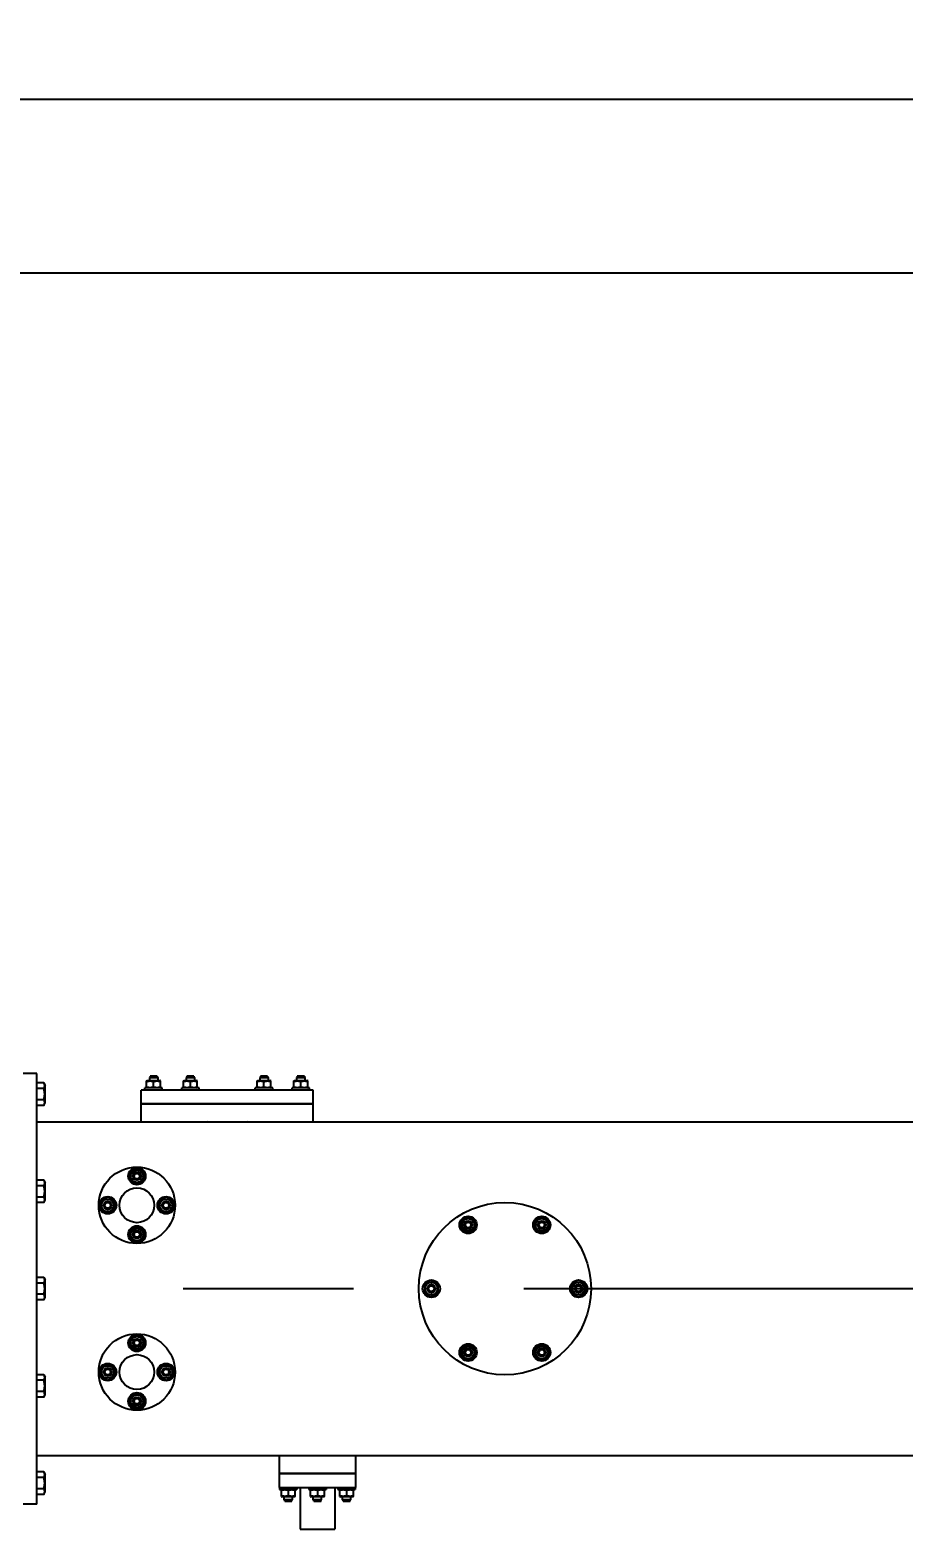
# Model space of a CAD drawing. Header units: millimetres. Extents: x 0 to 1189, y 0 to 841.
# Drawn here: x 586.72 to 611.87, y 692.27 to 735.43 of the extents above; entities that cross this region are included whole.
import ezdxf

# ---------------------------------------------------------------- set-up
doc = ezdxf.new("R2010")
doc.units = ezdxf.units.MM
doc.header["$LTSCALE"] = 65.395
doc.linetypes.add('CENTER', pattern=[0.6, 0.375, -0.075, 0.075, -0.075])
doc.layers.get('0').update_dxf_attribs({"linetype": 'CONTINUOUS'})
for name, color, linetype in [('ALL_AXIS', 7, 'CONTINUOUS'), ('ALL_CHAMFER', 7, 'CONTINUOUS'), ('ALL_DIMENSIONS', 7, 'CONTINUOUS'), ('ALL_ROUND', 7, 'CONTINUOUS')]:
    doc.layers.add(name, color=color, linetype=linetype)
doc.styles.get("Standard").update_dxf_attribs({"font": 'txt', "width": 0.7})
doc.dimstyles.new('DIMSTYLE_2', dxfattribs={"dimtxt": 3.5, "dimasz": 3, "dimexe": 0.18, "dimexo": 0.0625, "dimgap": 0.09, "dimtad": 1, "dimlfac": 25, "dimdsep": 46, "dimtxsty": 'STANDARD', "dimblk": '_FILLED', "dimblk1": '_FILLED', "dimblk2": '_FILLED', "dimcen": 0.09, "dimadec": 0, "dimazin": 0, "dimtp": 2, "dimtm": 2, "dimtfac": 1, "dimtofl": 0, "dimtmove": 0, "dimatfit": 3, "dimldrblk": '_FILLED', "dimfxl": 1, "dimtolj": 1, "dimarcsym": 0})

# ---------------------------------------------------------------- blocks, each defined once
blk = doc.blocks.new('_FILLED')
at = {"color": 0, "linetype": 'BYBLOCK'}
blk.add_solid([(0, 0), (-1, 0.167), (-1, -0.167)], dxfattribs=at)
blk = doc.blocks.new('*D1')
at = {"layer": 'ALL_DIMENSIONS', "color": 2, "linetype": 'CONTINUOUS'}
for p, q in [((111.762, 705.039), (111.762, 735.427)), ((976.89, 705.039), (976.89, 735.427)), ((111.762, 733.427), (544.326, 733.427)), ((976.89, 733.427), (544.326, 733.427))]:
    blk.add_line(p, q, dxfattribs=at)
at = {"layer": 'ALL_DIMENSIONS', "color": 2, "linetype": 'CONTINUOUS', "xscale": 3, "yscale": 3, "zscale": 3, "rotation": 180}
blk.add_blockref('_FILLED', (111.762, 733.427), dxfattribs=at)
at = {"layer": 'ALL_DIMENSIONS', "color": 2, "linetype": 'CONTINUOUS', "xscale": 3, "yscale": 3, "zscale": 3}
blk.add_blockref('_FILLED', (976.89, 733.427), dxfattribs=at)
blk = doc.blocks.new('*D5')
at = {"layer": 'ALL_DIMENSIONS', "color": 2, "linetype": 'CONTINUOUS'}
for p, q in [((452.402, 694.115), (452.402, 730.427)), ((692.402, 694.115), (692.402, 730.427)), ((452.402, 728.427), (572.402, 728.427)), ((692.402, 728.427), (572.402, 728.427))]:
    blk.add_line(p, q, dxfattribs=at)
at = {"layer": 'ALL_DIMENSIONS', "color": 2, "linetype": 'CONTINUOUS', "xscale": 3, "yscale": 3, "zscale": 3, "rotation": 180}
blk.add_blockref('_FILLED', (452.402, 728.427), dxfattribs=at)
at = {"layer": 'ALL_DIMENSIONS', "color": 2, "linetype": 'CONTINUOUS', "xscale": 3, "yscale": 3, "zscale": 3}
blk.add_blockref('_FILLED', (692.402, 728.427), dxfattribs=at)

msp = doc.modelspace()

# ---------------------------------------------------------------- linework, layer by layer
at = {"color": 7, "linetype": 'CONTINUOUS'}
for p, q in [((586.92175857, 705.38712965), (586.52175857, 705.38712965)), ((586.92175857, 692.98712965), (586.92175857, 705.38712965)), ((590.38443807, 705.30712965), (590.17907908, 705.30712965)), ((591.44443807, 705.30712965), (591.23907908, 705.30712965)), ((593.56443807, 705.30712965), (593.35907908, 705.30712965)), ((594.62443807, 705.30712965), (594.41907908, 705.30712965)), ((587.12058418, 705.1104458), (586.92175857, 705.1104458)), ((587.12058418, 704.94878773), (586.92175857, 704.94878773)), ((587.12058418, 705.1104458), (587.16175857, 705.03912965)), ((590.08175677, 705.16758161), (590.10175857, 705.17912965)), ((590.08175857, 704.98267666), (590.08175857, 705.16758265)), ((590.10175857, 704.97112965), (590.08175857, 704.98267666)), ((590.10175996, 705.17912965), (590.46175719, 705.17912965)), ((590.28175857, 705.00053994), (590.28175857, 705.14971937)), ((590.48176038, 705.16758161), (590.46175857, 705.17912965)), ((590.46175857, 704.97112965), (590.48175857, 704.98267666)), ((590.48175857, 704.98267666), (590.48175857, 705.16758265)), ((591.14175677, 705.16758161), (591.16175857, 705.17912965)), ((591.14175857, 704.98267666), (591.14175857, 705.16758265)), ((591.16175857, 704.97112965), (591.14175857, 704.98267666)), ((591.16175996, 705.17912965), (591.52175719, 705.17912965)), ((591.34175857, 705.00053994), (591.34175857, 705.14971937)), ((591.54176038, 705.16758161), (591.52175857, 705.17912965)), ((591.52175857, 704.97112965), (591.54175857, 704.98267666)), ((591.54175857, 704.98267666), (591.54175857, 705.16758265)), ((593.26175677, 705.16758161), (593.28175857, 705.17912965)), ((593.26175857, 704.98267666), (593.26175857, 705.16758265)), ((593.28175857, 704.97112965), (593.26175857, 704.98267666)), ((593.28175996, 705.17912965), (593.64175719, 705.17912965)), ((593.46175857, 705.00053994), (593.46175857, 705.14971937)), ((593.66176038, 705.16758161), (593.64175857, 705.17912965)), ((593.64175857, 704.97112965), (593.66175857, 704.98267666)), ((593.66175857, 704.98267666), (593.66175857, 705.16758265)), ((594.32175677, 705.16758161), (594.34175857, 705.17912965)), ((594.32175857, 704.98267666), (594.32175857, 705.16758265)), ((594.34175857, 704.97112965), (594.32175857, 704.98267666)), ((594.34175996, 705.17912965), (594.70175719, 705.17912965)), ((594.52175857, 705.00053994), (594.52175857, 705.14971937)), ((594.72176038, 705.16758161), (594.70175857, 705.17912965)), ((594.70175857, 704.97112965), (594.72175857, 704.98267666)), ((594.72175857, 704.98267666), (594.72175857, 705.16758265)), ((587.12058418, 704.62547158), (586.92175857, 704.62547158)), ((587.12058418, 704.4638135), (586.92175857, 704.4638135)), ((587.12058418, 704.4638135), (587.16175857, 704.53512965)), ((589.92177878, 704.50712965), (594.88173837, 704.50712965)), ((586.92175857, 703.98712965), (590.50768936, 703.98712965)), ((594.29582779, 703.98712965), (630.50768936, 703.98712965)), ((589.80175857, 702.65806976), (589.60175857, 702.54259971)), ((590.00175857, 702.54259971), (589.80175857, 702.65806976)), ((587.12058418, 702.3104458), (586.92175857, 702.3104458)), ((587.12058418, 702.3104458), (587.16175857, 702.23912965)), ((589.60175857, 702.54259971), (589.60175857, 702.3116596)), ((589.60175857, 702.3116596), (589.80175857, 702.19618955)), ((589.80175857, 702.19618955), (590.00175857, 702.3116596)), ((590.00175857, 702.3116596), (590.00175857, 702.54259971)), ((587.12058418, 702.14878773), (586.92175857, 702.14878773)), ((587.12058418, 701.82547158), (586.92175857, 701.82547158)), ((588.96175857, 701.81806976), (588.76175857, 701.70259971)), ((589.16175857, 701.70259971), (588.96175857, 701.81806976)), ((590.64175857, 701.81806976), (590.44175857, 701.70259971)), ((590.84175857, 701.70259971), (590.64175857, 701.81806976)), ((587.12058418, 701.6638135), (586.92175857, 701.6638135)), ((587.12058418, 701.6638135), (587.16175857, 701.73512965)), ((588.76175857, 701.70259971), (588.76175857, 701.4716596)), ((588.76175857, 701.4716596), (588.96175857, 701.35618955)), ((588.96175857, 701.35618955), (589.16175857, 701.4716596)), ((589.16175857, 701.4716596), (589.16175857, 701.70259971)), ((590.44175857, 701.70259971), (590.44175857, 701.4716596)), ((590.44175857, 701.4716596), (590.64175857, 701.35618955)), ((590.64175857, 701.35618955), (590.84175857, 701.4716596)), ((590.84175857, 701.4716596), (590.84175857, 701.70259971)), ((589.80175857, 700.97806976), (589.60175857, 700.86259971)), ((590.00175857, 700.86259971), (589.80175857, 700.97806976)), ((599.34175857, 701.25404362), (599.14175857, 701.13857356)), ((599.14175857, 701.13857356), (599.14175857, 700.90763346)), ((599.54175857, 701.13857356), (599.34175857, 701.25404362)), ((599.54175857, 700.90763346), (599.54175857, 701.13857356)), ((601.46175857, 701.25404362), (601.26175857, 701.13857356)), ((601.26175857, 701.13857356), (601.26175857, 700.90763346)), ((601.66175857, 701.13857356), (601.46175857, 701.25404362)), ((601.66175857, 700.90763346), (601.66175857, 701.13857356)), ((589.60175857, 700.86259971), (589.60175857, 700.6316596)), ((589.60175857, 700.6316596), (589.80175857, 700.51618955)), ((589.80175857, 700.51618955), (590.00175857, 700.6316596)), ((590.00175857, 700.6316596), (590.00175857, 700.86259971)), ((599.14175857, 700.90763346), (599.34175857, 700.7921634)), ((599.34175857, 700.7921634), (599.54175857, 700.90763346)), ((601.26175857, 700.90763346), (601.46175857, 700.7921634)), ((601.46175857, 700.7921634), (601.66175857, 700.90763346)), ((587.12058418, 699.5104458), (586.92175857, 699.5104458)), ((587.12058418, 699.34878773), (586.92175857, 699.34878773)), ((587.12058418, 699.5104458), (587.16175857, 699.43912965)), ((598.28175857, 699.41806976), (598.08175857, 699.30259971)), ((598.08175857, 699.30259971), (598.08175857, 699.0716596)), ((598.48175857, 699.30259971), (598.28175857, 699.41806976)), ((598.48175857, 699.0716596), (598.48175857, 699.30259971)), ((602.52175857, 699.41806976), (602.32175857, 699.30259971)), ((602.32175857, 699.30259971), (602.32175857, 699.0716596)), ((602.72175857, 699.30259971), (602.52175857, 699.41806976)), ((602.72175857, 699.0716596), (602.72175857, 699.30259971)), ((587.12058418, 699.02547158), (586.92175857, 699.02547158)), ((587.12058418, 698.8638135), (586.92175857, 698.8638135)), ((587.12058418, 698.8638135), (587.16175857, 698.93512965)), ((598.08175857, 699.0716596), (598.28175857, 698.95618955)), ((598.28175857, 698.95618955), (598.48175857, 699.0716596)), ((602.32175857, 699.0716596), (602.52175857, 698.95618955)), ((602.52175857, 698.95618955), (602.72175857, 699.0716596)), ((589.80175857, 697.85806976), (589.60175857, 697.74259971)), ((589.60175857, 697.74259971), (589.60175857, 697.5116596)), ((589.60175857, 697.5116596), (589.80175857, 697.39618955)), ((590.00175857, 697.74259971), (589.80175857, 697.85806976)), ((589.80175857, 697.39618955), (590.00175857, 697.5116596)), ((590.00175857, 697.5116596), (590.00175857, 697.74259971)), ((599.34175857, 697.5820959), (599.14175857, 697.46662585)), ((599.14175857, 697.46662585), (599.14175857, 697.23568574)), ((599.54175857, 697.46662585), (599.34175857, 697.5820959)), ((599.54175857, 697.23568574), (599.54175857, 697.46662585)), ((601.46175857, 697.5820959), (601.26175857, 697.46662585)), ((601.26175857, 697.46662585), (601.26175857, 697.23568574)), ((601.66175857, 697.46662585), (601.46175857, 697.5820959)), ((601.66175857, 697.23568574), (601.66175857, 697.46662585)), ((599.14175857, 697.23568574), (599.34175857, 697.12021569)), ((599.34175857, 697.12021569), (599.54175857, 697.23568574)), ((601.26175857, 697.23568574), (601.46175857, 697.12021569)), ((601.46175857, 697.12021569), (601.66175857, 697.23568574)), ((587.12058418, 696.7104458), (586.92175857, 696.7104458)), ((587.12058418, 696.7104458), (587.16175857, 696.63912965)), ((588.96175857, 697.01806976), (588.76175857, 696.90259971)), ((588.76175857, 696.90259971), (588.76175857, 696.6716596)), ((588.76175857, 696.6716596), (588.96175857, 696.55618955)), ((589.16175857, 696.90259971), (588.96175857, 697.01806976)), ((588.96175857, 696.55618955), (589.16175857, 696.6716596)), ((589.16175857, 696.6716596), (589.16175857, 696.90259971)), ((590.64175857, 697.01806976), (590.44175857, 696.90259971)), ((590.44175857, 696.90259971), (590.44175857, 696.6716596)), ((590.44175857, 696.6716596), (590.64175857, 696.55618955)), ((590.84175857, 696.90259971), (590.64175857, 697.01806976)), ((590.64175857, 696.55618955), (590.84175857, 696.6716596)), ((590.84175857, 696.6716596), (590.84175857, 696.90259971)), ((587.12058418, 696.54878773), (586.92175857, 696.54878773)), ((587.12058418, 696.22547158), (586.92175857, 696.22547158)), ((589.80175857, 696.17806976), (589.60175857, 696.06259971)), ((590.00175857, 696.06259971), (589.80175857, 696.17806976)), ((587.12058418, 696.0638135), (586.92175857, 696.0638135)), ((587.12058418, 696.0638135), (587.16175857, 696.13512965)), ((589.60175857, 696.06259971), (589.60175857, 695.8316596)), ((589.60175857, 695.8316596), (589.80175857, 695.71618955)), ((589.80175857, 695.71618955), (590.00175857, 695.8316596)), ((590.00175857, 695.8316596), (590.00175857, 696.06259971)), ((587.12058418, 693.9104458), (586.92175857, 693.9104458)), ((587.12058418, 693.74878773), (586.92175857, 693.74878773)), ((587.12058418, 693.9104458), (587.16175857, 693.83912965)), ((596.10174961, 693.86712965), (593.90176753, 693.86712965)), ((587.12058418, 693.42547158), (586.92175857, 693.42547158)), ((587.12058418, 693.2638135), (586.92175857, 693.2638135)), ((587.12058418, 693.2638135), (587.16175857, 693.33512965)), ((593.96175677, 693.2066777), (593.98175857, 693.19512965)), ((593.98175857, 693.40312965), (593.96175857, 693.39158265)), ((593.96175857, 693.20667666), (593.96175857, 693.39158265)), ((594.34175719, 693.19512965), (593.98175996, 693.19512965)), ((594.16175857, 693.37371937), (594.16175857, 693.22453994)), ((594.34175857, 693.40312965), (594.36175857, 693.39158265)), ((594.36176038, 693.2066777), (594.34175857, 693.19512965)), ((594.36175857, 693.20667666), (594.36175857, 693.39158265)), ((594.80175677, 693.2066777), (594.82175857, 693.19512965)), ((594.82175857, 693.40312965), (594.80175857, 693.39158265)), ((594.80175857, 693.20667666), (594.80175857, 693.39158265)), ((595.18175719, 693.19512965), (594.82175996, 693.19512965)), ((595.00175857, 693.37371937), (595.00175857, 693.22453994)), ((595.18175857, 693.40312965), (595.20175857, 693.39158265)), ((595.20176038, 693.2066777), (595.18175857, 693.19512965)), ((595.20175857, 693.20667666), (595.20175857, 693.39158265)), ((595.64175677, 693.2066777), (595.66175857, 693.19512965)), ((595.66175857, 693.40312965), (595.64175857, 693.39158265)), ((595.64175857, 693.20667666), (595.64175857, 693.39158265)), ((596.02175719, 693.19512965), (595.66175996, 693.19512965)), ((595.84175857, 693.37371937), (595.84175857, 693.22453994)), ((596.02175857, 693.40312965), (596.04175857, 693.39158265)), ((596.04176038, 693.2066777), (596.02175857, 693.19512965)), ((596.04175857, 693.20667666), (596.04175857, 693.39158265)), ((586.92175857, 692.98712965), (586.52175857, 692.98712965)), ((594.05907908, 693.06712965), (594.26443807, 693.06712965)), ((594.89907908, 693.06712965), (595.10443807, 693.06712965)), ((595.73907908, 693.06712965), (595.94443807, 693.06712965))]:
    msp.add_line(p, q, dxfattribs=at)
at = {"color": 2, "linetype": 'CONTINUOUS'}
for p, q in [((590.17907908, 705.30712965), (590.17907908, 705.28445016)), ((590.38443807, 705.30712965), (590.38443807, 705.28445016)), ((591.23907908, 705.30712965), (591.23907908, 705.28445016)), ((591.44443807, 705.30712965), (591.44443807, 705.28445016)), ((593.35907908, 705.30712965), (593.35907908, 705.28445016)), ((593.56443807, 705.30712965), (593.56443807, 705.28445016)), ((594.41907908, 705.30712965), (594.41907908, 705.28445016)), ((594.62443807, 705.30712965), (594.62443807, 705.28445016)), ((594.05907908, 693.06712965), (594.05907908, 693.08980915)), ((594.26443807, 693.06712965), (594.26443807, 693.08980915)), ((594.89907908, 693.06712965), (594.89907908, 693.08980915)), ((595.10443807, 693.06712965), (595.10443807, 693.08980915)), ((595.73907908, 693.06712965), (595.73907908, 693.08980915)), ((595.94443807, 693.06712965), (595.94443807, 693.08980915))]:
    msp.add_line(p, q, dxfattribs=at)
at = {"color": 7, "linetype": 'CONTINUOUS'}
for points in [[(587.12058418, 704.94878773), (587.12640982, 704.95940765), (587.13145974, 704.96980971), (587.13572881, 704.97995768), (587.13923244, 704.98996026), (587.14199369, 704.99991106), (587.1439844, 705.00981909), (587.14518639, 705.01972602), (587.14559277, 705.0296275), (587.14518433, 705.03953121), (587.14397981, 705.04944283), (587.14198547, 705.05935666), (587.1392194, 705.06931467), (587.13570654, 705.07933092), (587.13143266, 705.08948349), (587.12639114, 705.09986546), (587.12058418, 705.1104458)], [(587.12058418, 704.62547158), (587.12717898, 704.6496924), (587.13276393, 704.67338851), (587.13733532, 704.69646298), (587.14090427, 704.71920656), (587.1434929, 704.74187945), (587.14506455, 704.76447629), (587.14558637, 704.78708057), (587.14506907, 704.80968589), (587.1435018, 704.83228464), (587.14091635, 704.85496392), (587.1373483, 704.87772263), (587.13277544, 704.90081783), (587.1271861, 704.92453828), (587.12058418, 704.94878773)], [(590.08175857, 705.14971937), (590.09228277, 705.15308744), (590.10262009, 705.15610057), (590.1127462, 705.15875573), (590.12273409, 705.16106201), (590.13264158, 705.16303023), (590.14248981, 705.16465218), (590.15231803, 705.16592604), (590.16212971, 705.16684352), (590.17194262, 705.16739617), (590.18175312, 705.16758265), (590.19156284, 705.16739662), (590.20137375, 705.16684454), (590.21118225, 705.16592795), (590.22100673, 705.16465522), (590.23085145, 705.16303461), (590.24075518, 705.161068), (590.25073589, 705.15876463), (590.26086033, 705.15611074), (590.27121031, 705.15309432), (590.28175857, 705.14971937)], [(590.08175857, 705.00053994), (590.09489992, 704.9963781), (590.10776974, 704.99277084), (590.12032232, 704.98972203), (590.13269478, 704.98722004), (590.14500562, 704.98524766), (590.15726493, 704.98382553), (590.16952502, 704.98296692), (590.18177772, 704.98267666), (590.19402996, 704.98296869), (590.20628868, 704.98382893), (590.21854608, 704.98525248), (590.2308534, 704.98722568), (590.24321917, 704.98972739), (590.25576371, 704.99277511), (590.26862557, 704.9963806), (590.28175857, 705.00053994)], [(590.28175857, 705.14971937), (590.29345671, 705.15344537), (590.30492562, 705.15673159), (590.31613046, 705.15957397), (590.32717573, 705.1619847), (590.33814885, 705.16397936), (590.34906613, 705.16554375), (590.35997342, 705.16667171), (590.37086945, 705.16735468), (590.38176964, 705.16758069), (590.39266971, 705.16735376), (590.4035655, 705.16666988), (590.41447202, 705.16554115), (590.42538761, 705.16397621), (590.43635807, 705.16198136), (590.44739919, 705.15957105), (590.45859944, 705.15672945), (590.47006428, 705.15344418), (590.48175857, 705.14971937)], [(590.28175857, 705.00053994), (590.29489992, 704.9963781), (590.30776974, 704.99277084), (590.32032232, 704.98972203), (590.33269478, 704.98722004), (590.34500562, 704.98524766), (590.35726493, 704.98382553), (590.36952502, 704.98296692), (590.38177772, 704.98267666), (590.39402996, 704.98296869), (590.40628868, 704.98382893), (590.41854608, 704.98525248), (590.4308534, 704.98722568), (590.44321917, 704.98972739), (590.45576371, 704.99277511), (590.46862557, 704.9963806), (590.48175857, 705.00053994)], [(591.14175857, 705.14971937), (591.15228277, 705.15308744), (591.16262009, 705.15610057), (591.1727462, 705.15875573), (591.18273409, 705.16106201), (591.19264158, 705.16303023), (591.20248981, 705.16465218), (591.21231803, 705.16592604), (591.22212971, 705.16684352), (591.23194262, 705.16739617), (591.24175312, 705.16758265), (591.25156284, 705.16739662), (591.26137375, 705.16684454), (591.27118225, 705.16592795), (591.28100673, 705.16465522), (591.29085145, 705.16303461), (591.30075518, 705.161068), (591.31073589, 705.15876463), (591.32086033, 705.15611074), (591.33121031, 705.15309432), (591.34175857, 705.14971937)], [(591.14175857, 705.00053994), (591.15489992, 704.9963781), (591.16776974, 704.99277084), (591.18032232, 704.98972203), (591.19269478, 704.98722004), (591.20500562, 704.98524766), (591.21726493, 704.98382553), (591.22952502, 704.98296692), (591.24177772, 704.98267666), (591.25402996, 704.98296869), (591.26628868, 704.98382893), (591.27854608, 704.98525248), (591.2908534, 704.98722568), (591.30321917, 704.98972739), (591.31576371, 704.99277511), (591.32862557, 704.9963806), (591.34175857, 705.00053994)], [(591.34175857, 705.14971937), (591.35345671, 705.15344537), (591.36492562, 705.15673159), (591.37613046, 705.15957397), (591.38717573, 705.1619847), (591.39814885, 705.16397936), (591.40906613, 705.16554375), (591.41997342, 705.16667171), (591.43086945, 705.16735468), (591.44176964, 705.16758069), (591.45266971, 705.16735376), (591.4635655, 705.16666988), (591.47447202, 705.16554115), (591.48538761, 705.16397621), (591.49635807, 705.16198136), (591.50739919, 705.15957105), (591.51859944, 705.15672945), (591.53006428, 705.15344418), (591.54175857, 705.14971937)], [(591.34175857, 705.00053994), (591.35489992, 704.9963781), (591.36776974, 704.99277084), (591.38032232, 704.98972203), (591.39269478, 704.98722004), (591.40500562, 704.98524766), (591.41726493, 704.98382553), (591.42952502, 704.98296692), (591.44177772, 704.98267666), (591.45402996, 704.98296869), (591.46628868, 704.98382893), (591.47854608, 704.98525248), (591.4908534, 704.98722568), (591.50321917, 704.98972739), (591.51576371, 704.99277511), (591.52862557, 704.9963806), (591.54175857, 705.00053994)], [(593.26175857, 705.14971937), (593.27228277, 705.15308744), (593.28262009, 705.15610057), (593.2927462, 705.15875573), (593.30273409, 705.16106201), (593.31264158, 705.16303023), (593.32248981, 705.16465218), (593.33231803, 705.16592604), (593.34212971, 705.16684352), (593.35194262, 705.16739617), (593.36175312, 705.16758265), (593.37156284, 705.16739662), (593.38137375, 705.16684454), (593.39118225, 705.16592795), (593.40100673, 705.16465522), (593.41085145, 705.16303461), (593.42075518, 705.161068), (593.43073589, 705.15876463), (593.44086033, 705.15611074), (593.45121031, 705.15309432), (593.46175857, 705.14971937)], [(593.26175857, 705.00053994), (593.27489992, 704.9963781), (593.28776974, 704.99277084), (593.30032232, 704.98972203), (593.31269478, 704.98722004), (593.32500562, 704.98524766), (593.33726493, 704.98382553), (593.34952502, 704.98296692), (593.36177772, 704.98267666), (593.37402996, 704.98296869), (593.38628868, 704.98382893), (593.39854608, 704.98525248), (593.4108534, 704.98722568), (593.42321917, 704.98972739), (593.43576371, 704.99277511), (593.44862557, 704.9963806), (593.46175857, 705.00053994)], [(593.46175857, 705.14971937), (593.47345671, 705.15344537), (593.48492562, 705.15673159), (593.49613046, 705.15957397), (593.50717573, 705.1619847), (593.51814885, 705.16397936), (593.52906613, 705.16554375), (593.53997342, 705.16667171), (593.55086945, 705.16735468), (593.56176964, 705.16758069), (593.57266971, 705.16735376), (593.5835655, 705.16666988), (593.59447202, 705.16554115), (593.60538761, 705.16397621), (593.61635807, 705.16198136), (593.62739919, 705.15957105), (593.63859944, 705.15672945), (593.65006428, 705.15344418), (593.66175857, 705.14971937)], [(593.46175857, 705.00053994), (593.47489992, 704.9963781), (593.48776974, 704.99277084), (593.50032232, 704.98972203), (593.51269478, 704.98722004), (593.52500562, 704.98524766), (593.53726493, 704.98382553), (593.54952502, 704.98296692), (593.56177772, 704.98267666), (593.57402996, 704.98296869), (593.58628868, 704.98382893), (593.59854608, 704.98525248), (593.6108534, 704.98722568), (593.62321917, 704.98972739), (593.63576371, 704.99277511), (593.64862557, 704.9963806), (593.66175857, 705.00053994)], [(594.32175857, 705.14971937), (594.33228277, 705.15308744), (594.34262009, 705.15610057), (594.3527462, 705.15875573), (594.36273409, 705.16106201), (594.37264158, 705.16303023), (594.38248981, 705.16465218), (594.39231803, 705.16592604), (594.40212971, 705.16684352), (594.41194262, 705.16739617), (594.42175312, 705.16758265), (594.43156284, 705.16739662), (594.44137375, 705.16684454), (594.45118225, 705.16592795), (594.46100673, 705.16465522), (594.47085145, 705.16303461), (594.48075518, 705.161068), (594.49073589, 705.15876463), (594.50086033, 705.15611074), (594.51121031, 705.15309432), (594.52175857, 705.14971937)], [(594.32175857, 705.00053994), (594.33489992, 704.9963781), (594.34776974, 704.99277084), (594.36032232, 704.98972203), (594.37269478, 704.98722004), (594.38500562, 704.98524766), (594.39726493, 704.98382553), (594.40952502, 704.98296692), (594.42177772, 704.98267666), (594.43402996, 704.98296869), (594.44628868, 704.98382893), (594.45854608, 704.98525248), (594.4708534, 704.98722568), (594.48321917, 704.98972739), (594.49576371, 704.99277511), (594.50862557, 704.9963806), (594.52175857, 705.00053994)], [(594.52175857, 705.14971937), (594.53345671, 705.15344537), (594.54492562, 705.15673159), (594.55613046, 705.15957397), (594.56717573, 705.1619847), (594.57814885, 705.16397936), (594.58906613, 705.16554375), (594.59997342, 705.16667171), (594.61086945, 705.16735468), (594.62176964, 705.16758069), (594.63266971, 705.16735376), (594.6435655, 705.16666988), (594.65447202, 705.16554115), (594.66538761, 705.16397621), (594.67635807, 705.16198136), (594.68739919, 705.15957105), (594.69859944, 705.15672945), (594.71006428, 705.15344418), (594.72175857, 705.14971937)], [(594.52175857, 705.00053994), (594.53489992, 704.9963781), (594.54776974, 704.99277084), (594.56032232, 704.98972203), (594.57269478, 704.98722004), (594.58500562, 704.98524766), (594.59726493, 704.98382553), (594.60952502, 704.98296692), (594.62177772, 704.98267666), (594.63402996, 704.98296869), (594.64628868, 704.98382893), (594.65854608, 704.98525248), (594.6708534, 704.98722568), (594.68321917, 704.98972739), (594.69576371, 704.99277511), (594.70862557, 704.9963806), (594.72175857, 705.00053994)], [(587.12058418, 704.4638135), (587.12639207, 704.47439645), (587.13143316, 704.48477691), (587.13570453, 704.49492248), (587.13921491, 704.50493039), (587.14198072, 704.51488312), (587.14397592, 704.52479248), (587.14518203, 704.53469946), (587.14559276, 704.54459893), (587.14518941, 704.55449671), (587.14399074, 704.56440095), (587.14200358, 704.57430739), (587.13924501, 704.58425906), (587.13574228, 704.59426661), (587.13147181, 704.60442297), (587.1264173, 704.61483669), (587.12058418, 704.62547158)], [(592.59999536, 703.9822303), (592.40083074, 703.98094426), (592.20187231, 703.9822519), (592.01164318, 703.98522479), (591.82730231, 703.98712965)], [(592.97621484, 703.98712965), (592.79084305, 703.98521296), (592.59999536, 703.9822303)], [(587.12058418, 702.14878773), (587.12640982, 702.15940765), (587.13145974, 702.16980971), (587.13572881, 702.17995768), (587.13923244, 702.18996026), (587.14199369, 702.19991106), (587.1439844, 702.20981909), (587.14518639, 702.21972602), (587.14559277, 702.2296275), (587.14518433, 702.23953121), (587.14397981, 702.24944283), (587.14198547, 702.25935666), (587.1392194, 702.26931467), (587.13570654, 702.27933092), (587.13143266, 702.28948349), (587.12639114, 702.29986546), (587.12058418, 702.3104458)], [(587.12058418, 701.82547158), (587.12717898, 701.8496924), (587.13276393, 701.87338851), (587.13733532, 701.89646298), (587.14090427, 701.91920656), (587.1434929, 701.94187945), (587.14506455, 701.96447629), (587.14558637, 701.98708057), (587.14506907, 702.00968589), (587.1435018, 702.03228464), (587.14091635, 702.05496392), (587.1373483, 702.07772263), (587.13277544, 702.10081783), (587.1271861, 702.12453828), (587.12058418, 702.14878773)], [(587.12058418, 701.6638135), (587.12639207, 701.67439645), (587.13143316, 701.68477691), (587.13570453, 701.69492248), (587.13921491, 701.70493039), (587.14198072, 701.71488312), (587.14397592, 701.72479248), (587.14518203, 701.73469946), (587.14559276, 701.74459893), (587.14518941, 701.75449671), (587.14399074, 701.76440095), (587.14200358, 701.77430739), (587.13924501, 701.78425906), (587.13574228, 701.79426661), (587.13147181, 701.80442297), (587.1264173, 701.81483669), (587.12058418, 701.82547158)], [(587.12058418, 699.34878773), (587.12640982, 699.35940765), (587.13145974, 699.36980971), (587.13572881, 699.37995768), (587.13923244, 699.38996026), (587.14199369, 699.39991106), (587.1439844, 699.40981909), (587.14518639, 699.41972602), (587.14559277, 699.4296275), (587.14518433, 699.43953121), (587.14397981, 699.44944283), (587.14198547, 699.45935666), (587.1392194, 699.46931467), (587.13570654, 699.47933092), (587.13143266, 699.48948349), (587.12639114, 699.49986546), (587.12058418, 699.5104458)], [(587.12058418, 699.02547158), (587.12717898, 699.0496924), (587.13276393, 699.07338851), (587.13733532, 699.09646298), (587.14090427, 699.11920656), (587.1434929, 699.14187945), (587.14506455, 699.16447628), (587.14558637, 699.18708057), (587.14506907, 699.20968589), (587.1435018, 699.23228464), (587.14091635, 699.25496392), (587.1373483, 699.27772263), (587.13277544, 699.30081783), (587.1271861, 699.32453828), (587.12058418, 699.34878773)], [(587.12058418, 698.8638135), (587.12639207, 698.87439645), (587.13143316, 698.88477691), (587.13570453, 698.89492248), (587.13921491, 698.90493039), (587.14198072, 698.91488312), (587.14397592, 698.92479248), (587.14518203, 698.93469946), (587.14559276, 698.94459893), (587.14518941, 698.95449671), (587.14399074, 698.96440095), (587.14200358, 698.97430739), (587.13924501, 698.98425906), (587.13574228, 698.99426661), (587.13147181, 699.00442297), (587.1264173, 699.01483669), (587.12058418, 699.02547158)], [(587.12058418, 696.54878773), (587.12640982, 696.55940765), (587.13145974, 696.56980971), (587.13572881, 696.57995768), (587.13923244, 696.58996026), (587.14199369, 696.59991106), (587.1439844, 696.60981909), (587.14518639, 696.61972602), (587.14559277, 696.6296275), (587.14518433, 696.63953121), (587.14397981, 696.64944283), (587.14198547, 696.65935666), (587.1392194, 696.66931467), (587.13570654, 696.67933092), (587.13143266, 696.68948349), (587.12639114, 696.69986546), (587.12058418, 696.7104458)], [(587.12058418, 696.22547158), (587.12717898, 696.2496924), (587.13276393, 696.27338851), (587.13733532, 696.29646298), (587.14090427, 696.31920656), (587.1434929, 696.34187945), (587.14506455, 696.36447629), (587.14558637, 696.38708057), (587.14506907, 696.40968589), (587.1435018, 696.43228464), (587.14091635, 696.45496392), (587.1373483, 696.47772263), (587.13277544, 696.50081783), (587.1271861, 696.52453828), (587.12058418, 696.54878773)], [(587.12058418, 696.0638135), (587.12639207, 696.07439645), (587.13143316, 696.08477691), (587.13570453, 696.09492248), (587.13921491, 696.10493039), (587.14198072, 696.11488312), (587.14397592, 696.12479248), (587.14518203, 696.13469946), (587.14559276, 696.14459893), (587.14518941, 696.15449671), (587.14399074, 696.16440095), (587.14200358, 696.17430739), (587.13924501, 696.18425906), (587.13574228, 696.19426661), (587.13147181, 696.20442297), (587.1264173, 696.21483669), (587.12058418, 696.22547158)], [(587.12058418, 693.74878773), (587.12640982, 693.75940765), (587.13145974, 693.76980971), (587.13572881, 693.77995768), (587.13923244, 693.78996026), (587.14199369, 693.79991106), (587.1439844, 693.80981909), (587.14518639, 693.81972602), (587.14559277, 693.8296275), (587.14518433, 693.83953121), (587.14397981, 693.84944283), (587.14198547, 693.85935666), (587.1392194, 693.86931467), (587.13570654, 693.87933092), (587.13143266, 693.88948349), (587.12639114, 693.89986546), (587.12058418, 693.9104458)], [(587.12058418, 693.42547158), (587.12717898, 693.4496924), (587.13276393, 693.47338851), (587.13733532, 693.49646298), (587.14090427, 693.51920656), (587.1434929, 693.54187945), (587.14506455, 693.56447628), (587.14558637, 693.58708057), (587.14506907, 693.60968589), (587.1435018, 693.63228464), (587.14091635, 693.65496392), (587.1373483, 693.67772263), (587.13277544, 693.70081783), (587.1271861, 693.72453828), (587.12058418, 693.74878773)], [(587.12058418, 693.2638135), (587.12639207, 693.27439645), (587.13143316, 693.28477691), (587.13570453, 693.29492248), (587.13921491, 693.30493039), (587.14198072, 693.31488312), (587.14397592, 693.32479248), (587.14518203, 693.33469946), (587.14559276, 693.34459893), (587.14518941, 693.35449671), (587.14399074, 693.36440095), (587.14200358, 693.37430739), (587.13924501, 693.38425906), (587.13574228, 693.39426661), (587.13147181, 693.40442297), (587.1264173, 693.41483669), (587.12058418, 693.42547158)], [(594.16175857, 693.37371937), (594.14861722, 693.37788121), (594.13574741, 693.38148847), (594.12319482, 693.38453728), (594.11082237, 693.38703927), (594.09851153, 693.38901164), (594.08625222, 693.39043378), (594.07399213, 693.39129239), (594.06173943, 693.39158265), (594.04948719, 693.39129061), (594.03722847, 693.39043037), (594.02497107, 693.38900682), (594.01266375, 693.38703362), (594.00029798, 693.38453192), (593.98775344, 693.3814842), (593.97489158, 693.37787871), (593.96175857, 693.37371937)], [(594.16175857, 693.22453994), (594.15006044, 693.22081394), (594.13859153, 693.21752772), (594.12738669, 693.21468534), (594.11634142, 693.21227461), (594.1053683, 693.21027995), (594.09445102, 693.20871556), (594.08354373, 693.20758759), (594.0726477, 693.20690463), (594.06174751, 693.20667862), (594.05084744, 693.20690555), (594.03995165, 693.20758942), (594.02904513, 693.20871815), (594.01812954, 693.21028309), (594.00715907, 693.21227794), (593.99611796, 693.21468826), (593.98491771, 693.21752986), (593.97345286, 693.22081513), (593.96175857, 693.22453994)], [(594.36175857, 693.37371937), (594.34861722, 693.37788121), (594.33574741, 693.38148847), (594.32319482, 693.38453728), (594.31082237, 693.38703927), (594.29851153, 693.38901164), (594.28625222, 693.39043378), (594.27399213, 693.39129239), (594.26173943, 693.39158265), (594.24948719, 693.39129061), (594.23722847, 693.39043037), (594.22497107, 693.38900682), (594.21266375, 693.38703362), (594.20029798, 693.38453192), (594.18775344, 693.3814842), (594.17489158, 693.37787871), (594.16175857, 693.37371937)], [(594.36175857, 693.22453994), (594.35123438, 693.22117187), (594.34089706, 693.21815874), (594.33077095, 693.21550358), (594.32078306, 693.2131973), (594.31087557, 693.21122908), (594.30102733, 693.20960712), (594.29119912, 693.20833326), (594.28138744, 693.20741579), (594.27157453, 693.20686313), (594.26176403, 693.20667666), (594.25195431, 693.20686268), (594.2421434, 693.20741476), (594.2323349, 693.20833135), (594.22251042, 693.20960408), (594.2126657, 693.2112247), (594.20276196, 693.2131913), (594.19278125, 693.21549467), (594.18265682, 693.21814856), (594.17230684, 693.22116499), (594.16175857, 693.22453994)], [(595.00175857, 693.37371937), (594.98861722, 693.37788121), (594.97574741, 693.38148847), (594.96319482, 693.38453728), (594.95082237, 693.38703927), (594.93851153, 693.38901164), (594.92625222, 693.39043378), (594.91399213, 693.39129239), (594.90173943, 693.39158265), (594.88948719, 693.39129061), (594.87722847, 693.39043037), (594.86497107, 693.38900682), (594.85266375, 693.38703362), (594.84029798, 693.38453192), (594.82775344, 693.3814842), (594.81489158, 693.37787871), (594.80175857, 693.37371937)], [(595.00175857, 693.22453994), (594.99006044, 693.22081394), (594.97859153, 693.21752772), (594.96738669, 693.21468534), (594.95634142, 693.21227461), (594.9453683, 693.21027995), (594.93445102, 693.20871556), (594.92354373, 693.20758759), (594.9126477, 693.20690463), (594.90174751, 693.20667862), (594.89084744, 693.20690555), (594.87995165, 693.20758942), (594.86904513, 693.20871815), (594.85812954, 693.21028309), (594.84715907, 693.21227794), (594.83611796, 693.21468826), (594.82491771, 693.21752986), (594.81345286, 693.22081513), (594.80175857, 693.22453994)], [(595.20175857, 693.37371937), (595.18861722, 693.37788121), (595.17574741, 693.38148847), (595.16319482, 693.38453728), (595.15082237, 693.38703927), (595.13851153, 693.38901164), (595.12625222, 693.39043378), (595.11399213, 693.39129239), (595.10173943, 693.39158265), (595.08948719, 693.39129061), (595.07722847, 693.39043037), (595.06497107, 693.38900682), (595.05266375, 693.38703362), (595.04029798, 693.38453192), (595.02775344, 693.3814842), (595.01489158, 693.37787871), (595.00175857, 693.37371937)], [(595.20175857, 693.22453994), (595.19123438, 693.22117187), (595.18089706, 693.21815874), (595.17077095, 693.21550358), (595.16078306, 693.2131973), (595.15087557, 693.21122908), (595.14102733, 693.20960712), (595.13119912, 693.20833326), (595.12138744, 693.20741579), (595.11157453, 693.20686313), (595.10176403, 693.20667666), (595.09195431, 693.20686268), (595.0821434, 693.20741476), (595.0723349, 693.20833135), (595.06251042, 693.20960408), (595.0526657, 693.2112247), (595.04276196, 693.2131913), (595.03278125, 693.21549467), (595.02265682, 693.21814856), (595.01230684, 693.22116499), (595.00175857, 693.22453994)], [(595.84175857, 693.37371937), (595.82861722, 693.37788121), (595.81574741, 693.38148847), (595.80319482, 693.38453728), (595.79082237, 693.38703927), (595.77851153, 693.38901164), (595.76625222, 693.39043378), (595.75399213, 693.39129239), (595.74173943, 693.39158265), (595.72948719, 693.39129061), (595.71722847, 693.39043037), (595.70497107, 693.38900682), (595.69266375, 693.38703362), (595.68029798, 693.38453192), (595.66775344, 693.3814842), (595.65489158, 693.37787871), (595.64175857, 693.37371937)], [(595.84175857, 693.22453994), (595.83006044, 693.22081394), (595.81859153, 693.21752772), (595.80738669, 693.21468534), (595.79634142, 693.21227461), (595.7853683, 693.21027995), (595.77445102, 693.20871556), (595.76354373, 693.20758759), (595.7526477, 693.20690463), (595.74174751, 693.20667862), (595.73084744, 693.20690555), (595.71995165, 693.20758942), (595.70904513, 693.20871815), (595.69812954, 693.21028309), (595.68715907, 693.21227794), (595.67611796, 693.21468826), (595.66491771, 693.21752986), (595.65345286, 693.22081513), (595.64175857, 693.22453994)], [(596.04175857, 693.37371937), (596.02861722, 693.37788121), (596.01574741, 693.38148847), (596.00319482, 693.38453728), (595.99082237, 693.38703927), (595.97851153, 693.38901164), (595.96625222, 693.39043378), (595.95399213, 693.39129239), (595.94173943, 693.39158265), (595.92948719, 693.39129061), (595.91722847, 693.39043037), (595.90497107, 693.38900682), (595.89266375, 693.38703362), (595.88029798, 693.38453192), (595.86775344, 693.3814842), (595.85489158, 693.37787871), (595.84175857, 693.37371937)], [(596.04175857, 693.22453994), (596.03123438, 693.22117187), (596.02089706, 693.21815874), (596.01077095, 693.21550358), (596.00078306, 693.2131973), (595.99087557, 693.21122908), (595.98102733, 693.20960712), (595.97119912, 693.20833326), (595.96138744, 693.20741579), (595.95157453, 693.20686313), (595.94176403, 693.20667666), (595.93195431, 693.20686268), (595.9221434, 693.20741476), (595.9123349, 693.20833135), (595.90251042, 693.20960408), (595.8926657, 693.2112247), (595.88276196, 693.2131913), (595.87278125, 693.21549467), (595.86265682, 693.21814856), (595.85230684, 693.22116499), (595.84175857, 693.22453994)]]:
    msp.add_lwpolyline(points, dxfattribs=at)
for centre in [(589.80175857, 702.42712965), (588.96175857, 701.58712965), (590.64175857, 701.58712965), (589.80175857, 700.74712965), (599.34175857, 701.02310351), (601.46175857, 701.02310351), (598.28175857, 699.18712965), (602.52175857, 699.18712965), (589.80175857, 697.62712965), (599.34175857, 697.3511558), (601.46175857, 697.3511558), (588.96175857, 696.78712965), (590.64175857, 696.78712965), (589.80175857, 695.94712965)]:
    msp.add_circle(centre, 0.18, dxfattribs=at)
at = {"color": 2, "linetype": 'CONTINUOUS'}
for centre in [(589.80175857, 702.42712965), (588.96175857, 701.58712965), (590.64175857, 701.58712965), (599.34175857, 701.02310351), (601.46175857, 701.02310351), (589.80175857, 700.74712965), (598.28175857, 699.18712965), (602.52175857, 699.18712965), (589.80175857, 697.62712965), (599.34175857, 697.3511558), (601.46175857, 697.3511558), (588.96175857, 696.78712965), (590.64175857, 696.78712965), (589.80175857, 695.94712965)]:
    msp.add_arc(centre, 0.10267949, 255, 195, dxfattribs=at)
at = {"layer": 'ALL_AXIS', "color": 7, "linetype": 'CONTINUOUS'}
for p, q in [((590.16175857, 705.26712965), (590.16175857, 705.17912965)), ((590.40175857, 705.26712965), (590.40175857, 705.17912965)), ((591.22175857, 705.26712965), (591.22175857, 705.17912965)), ((591.46175857, 705.26712965), (591.46175857, 705.17912965)), ((593.34175857, 705.26712965), (593.34175857, 705.17912965)), ((593.58175857, 705.26712965), (593.58175857, 705.17912965)), ((594.40175857, 705.26712965), (594.40175857, 705.17912965)), ((594.64175857, 705.26712965), (594.64175857, 705.17912965)), ((587.12058418, 705.1104458), (587.16175857, 705.03912965)), ((587.16175857, 704.53512965), (587.16175857, 705.03912965)), ((594.88175857, 704.90712965), (589.92175857, 704.90712965)), ((589.92175857, 703.98712965), (589.92175857, 704.90712965)), ((590.53175857, 704.97112965), (590.03175857, 704.97112965)), ((590.03175857, 704.90712965), (590.03175857, 704.97112965)), ((590.10175857, 704.97112965), (590.08175857, 704.98267666)), ((590.46175857, 704.97112965), (590.48175857, 704.98267666)), ((590.53175857, 704.90712965), (590.53175857, 704.97112965)), ((591.59175857, 704.97112965), (591.09175857, 704.97112965)), ((591.09175857, 704.90712965), (591.09175857, 704.97112965)), ((591.16175857, 704.97112965), (591.14175857, 704.98267666)), ((591.52175857, 704.97112965), (591.54175857, 704.98267666)), ((591.59175857, 704.90712965), (591.59175857, 704.97112965)), ((593.71175857, 704.97112965), (593.21175857, 704.97112965)), ((593.21175857, 704.90712965), (593.21175857, 704.97112965)), ((593.28175857, 704.97112965), (593.26175857, 704.98267666)), ((593.64175857, 704.97112965), (593.66175857, 704.98267666)), ((593.71175857, 704.90712965), (593.71175857, 704.97112965)), ((594.77175857, 704.97112965), (594.27175857, 704.97112965)), ((594.27175857, 704.90712965), (594.27175857, 704.97112965)), ((594.34175857, 704.97112965), (594.32175857, 704.98267666)), ((594.70175857, 704.97112965), (594.72175857, 704.98267666)), ((594.77175857, 704.90712965), (594.77175857, 704.97112965)), ((594.88175857, 703.98712965), (594.88175857, 704.90712965)), ((587.12058418, 704.4638135), (587.16175857, 704.53512965)), ((594.88175857, 704.50712965), (589.92175857, 704.50712965)), ((590.50768936, 703.98712965), (594.29582779, 703.98712965)), ((587.12058418, 702.3104458), (587.16175857, 702.23912965)), ((587.16175857, 701.73512965), (587.16175857, 702.23912965)), ((587.12058418, 701.6638135), (587.16175857, 701.73512965)), ((587.12058418, 699.5104458), (587.16175857, 699.43912965)), ((587.16175857, 698.93512965), (587.16175857, 699.43912965)), ((587.12058418, 698.8638135), (587.16175857, 698.93512965)), ((587.12058418, 696.7104458), (587.16175857, 696.63912965)), ((587.16175857, 696.13512965), (587.16175857, 696.63912965)), ((587.12058418, 696.0638135), (587.16175857, 696.13512965)), ((593.90175857, 694.38712965), (593.90175857, 693.46712965)), ((596.10175857, 694.38712965), (596.10175857, 693.46712965)), ((587.12058418, 693.9104458), (587.16175857, 693.83912965)), ((587.16175857, 693.33512965), (587.16175857, 693.83912965)), ((593.90175857, 693.86712965), (596.10175857, 693.86712965)), ((587.12058418, 693.2638135), (587.16175857, 693.33512965)), ((593.90175857, 693.46712965), (596.10175857, 693.46712965)), ((593.91175857, 693.46712965), (593.91175857, 693.40312965)), ((593.91175857, 693.40312965), (594.41175857, 693.40312965)), ((593.98175857, 693.40312965), (593.96175857, 693.39158265)), ((594.04175857, 693.10712965), (594.04175857, 693.19512965)), ((594.28175857, 693.10712965), (594.28175857, 693.19512965)), ((594.34175857, 693.40312965), (594.36175857, 693.39158265)), ((594.41175857, 693.46712965), (594.41175857, 693.40312965)), ((594.50175857, 693.46712965), (594.50175857, 692.26712965)), ((594.75175857, 693.46712965), (594.75175857, 693.40312965)), ((594.75175857, 693.40312965), (595.25175857, 693.40312965)), ((594.82175857, 693.40312965), (594.80175857, 693.39158265)), ((594.88175857, 693.10712965), (594.88175857, 693.19512965)), ((595.12175857, 693.10712965), (595.12175857, 693.19512965)), ((595.18175857, 693.40312965), (595.20175857, 693.39158265)), ((595.25175857, 693.46712965), (595.25175857, 693.40312965)), ((595.50175857, 693.46712965), (595.50175857, 692.26712965)), ((595.59175857, 693.46712965), (595.59175857, 693.40312965)), ((595.59175857, 693.40312965), (596.09175857, 693.40312965)), ((595.66175857, 693.40312965), (595.64175857, 693.39158265)), ((595.72175857, 693.10712965), (595.72175857, 693.19512965)), ((595.96175857, 693.10712965), (595.96175857, 693.19512965)), ((596.02175857, 693.40312965), (596.04175857, 693.39158265)), ((596.09175857, 693.46712965), (596.09175857, 693.40312965)), ((594.50175857, 692.26712965), (595.50175857, 692.26712965))]:
    msp.add_line(p, q, dxfattribs=at)
at = {"layer": 'ALL_AXIS', "color": 7, "linetype": 'CENTER'}
msp.add_line((978.59743447, 699.18712965), (109.76175857, 699.18712965), dxfattribs=at)
at = {"layer": 'ALL_AXIS', "color": 7, "linetype": 'CONTINUOUS'}
for centre, radius in [((589.80175857, 701.58712965), 1.1), ((589.80175857, 702.42712965), 0.25), ((588.96175857, 701.58712965), 0.25), ((589.80175857, 701.58712965), 0.5), ((590.64175857, 701.58712965), 0.25), ((600.40175857, 699.18712965), 2.48), ((589.80175857, 700.74712965), 0.25), ((599.34175857, 701.02310351), 0.25), ((601.46175857, 701.02310351), 0.25), ((598.28175857, 699.18712965), 0.25), ((602.52175857, 699.18712965), 0.25), ((589.80175857, 696.78712965), 1.1), ((589.80175857, 697.62712965), 0.25), ((599.34175857, 697.3511558), 0.25), ((601.46175857, 697.3511558), 0.25), ((588.96175857, 696.78712965), 0.25), ((589.80175857, 696.78712965), 0.5), ((590.64175857, 696.78712965), 0.25), ((589.80175857, 695.94712965), 0.25)]:
    msp.add_circle(centre, radius, dxfattribs=at)
at = {"layer": 'ALL_CHAMFER', "color": 7, "linetype": 'CONTINUOUS'}
for p, q in [((590.20175857, 705.30712965), (590.16175857, 705.26712965)), ((590.16175857, 705.26712965), (590.40175857, 705.26712965)), ((590.20175857, 705.30712965), (590.36175857, 705.30712965)), ((590.36175857, 705.30712965), (590.40175857, 705.26712965)), ((591.26175857, 705.30712965), (591.22175857, 705.26712965)), ((591.22175857, 705.26712965), (591.46175857, 705.26712965)), ((591.26175857, 705.30712965), (591.42175857, 705.30712965)), ((591.42175857, 705.30712965), (591.46175857, 705.26712965)), ((593.38175857, 705.30712965), (593.34175857, 705.26712965)), ((593.34175857, 705.26712965), (593.58175857, 705.26712965)), ((593.38175857, 705.30712965), (593.54175857, 705.30712965)), ((593.54175857, 705.30712965), (593.58175857, 705.26712965)), ((594.44175857, 705.30712965), (594.40175857, 705.26712965)), ((594.40175857, 705.26712965), (594.64175857, 705.26712965)), ((594.44175857, 705.30712965), (594.60175857, 705.30712965)), ((594.60175857, 705.30712965), (594.64175857, 705.26712965)), ((594.28175857, 693.10712965), (594.04175857, 693.10712965)), ((594.08175857, 693.06712965), (594.04175857, 693.10712965)), ((594.24175857, 693.06712965), (594.08175857, 693.06712965)), ((594.24175857, 693.06712965), (594.28175857, 693.10712965)), ((595.12175857, 693.10712965), (594.88175857, 693.10712965)), ((594.92175857, 693.06712965), (594.88175857, 693.10712965)), ((595.08175857, 693.06712965), (594.92175857, 693.06712965)), ((595.08175857, 693.06712965), (595.12175857, 693.10712965)), ((595.96175857, 693.10712965), (595.72175857, 693.10712965)), ((595.76175857, 693.06712965), (595.72175857, 693.10712965)), ((595.92175857, 693.06712965), (595.76175857, 693.06712965)), ((595.92175857, 693.06712965), (595.96175857, 693.10712965))]:
    msp.add_line(p, q, dxfattribs=at)
for centre, radius in [((589.80175857, 702.42712965), 0.12), ((589.80175857, 702.42712965), 0.08), ((588.96175857, 701.58712965), 0.12), ((588.96175857, 701.58712965), 0.08), ((590.64175857, 701.58712965), 0.12), ((590.64175857, 701.58712965), 0.08), ((599.34175857, 701.02310351), 0.12), ((599.34175857, 701.02310351), 0.08), ((601.46175857, 701.02310351), 0.12), ((601.46175857, 701.02310351), 0.08), ((589.80175857, 700.74712965), 0.12), ((589.80175857, 700.74712965), 0.08), ((598.28175857, 699.18712965), 0.12), ((598.28175857, 699.18712965), 0.08), ((602.52175857, 699.18712965), 0.12), ((602.52175857, 699.18712965), 0.08), ((589.80175857, 697.62712965), 0.12), ((589.80175857, 697.62712965), 0.08), ((599.34175857, 697.3511558), 0.12), ((601.46175857, 697.3511558), 0.12), ((599.34175857, 697.3511558), 0.08), ((601.46175857, 697.3511558), 0.08), ((588.96175857, 696.78712965), 0.12), ((588.96175857, 696.78712965), 0.08), ((590.64175857, 696.78712965), 0.12), ((590.64175857, 696.78712965), 0.08), ((589.80175857, 695.94712965), 0.12), ((589.80175857, 695.94712965), 0.08)]:
    msp.add_circle(centre, radius, dxfattribs=at)
at = {"layer": 'ALL_ROUND', "color": 7, "linetype": 'CONTINUOUS'}
for p, q in [((586.92175857, 703.98712965), (590.50768936, 703.98712965)), ((594.29582779, 703.98712965), (630.50768936, 703.98712965)), ((586.92175857, 694.38712965), (665.56175857, 694.38712965))]:
    msp.add_line(p, q, dxfattribs=at)

# ---------------------------------------------------------------- dimensions: what is measured, and where the dimension line sits
at = {"layer": 'ALL_DIMENSIONS', "color": 2, "linetype": 'CONTINUOUS'}
for base, p1, p2, picture, middle in [((976.88962893, 733.42712965), (111.76175857, 705.03912965), (976.88962893, 705.03912965), '*D1', (527.64980084, 734.30212965)), ((692.40175857, 728.42712965), (452.40175857, 694.11512965), (692.40175857, 694.11512965), '*D5', (567.50175857, 729.30212965))]:
    dim = msp.add_linear_dim(base=base, p1=p1, p2=p2, dimstyle='DIMSTYLE_2', dxfattribs=at)
    dim.commit()
    dim.dimension.update_dxf_attribs({"geometry": picture, "text_midpoint": middle, "dimtype": 160})

doc.saveas('drawing.dxf')
